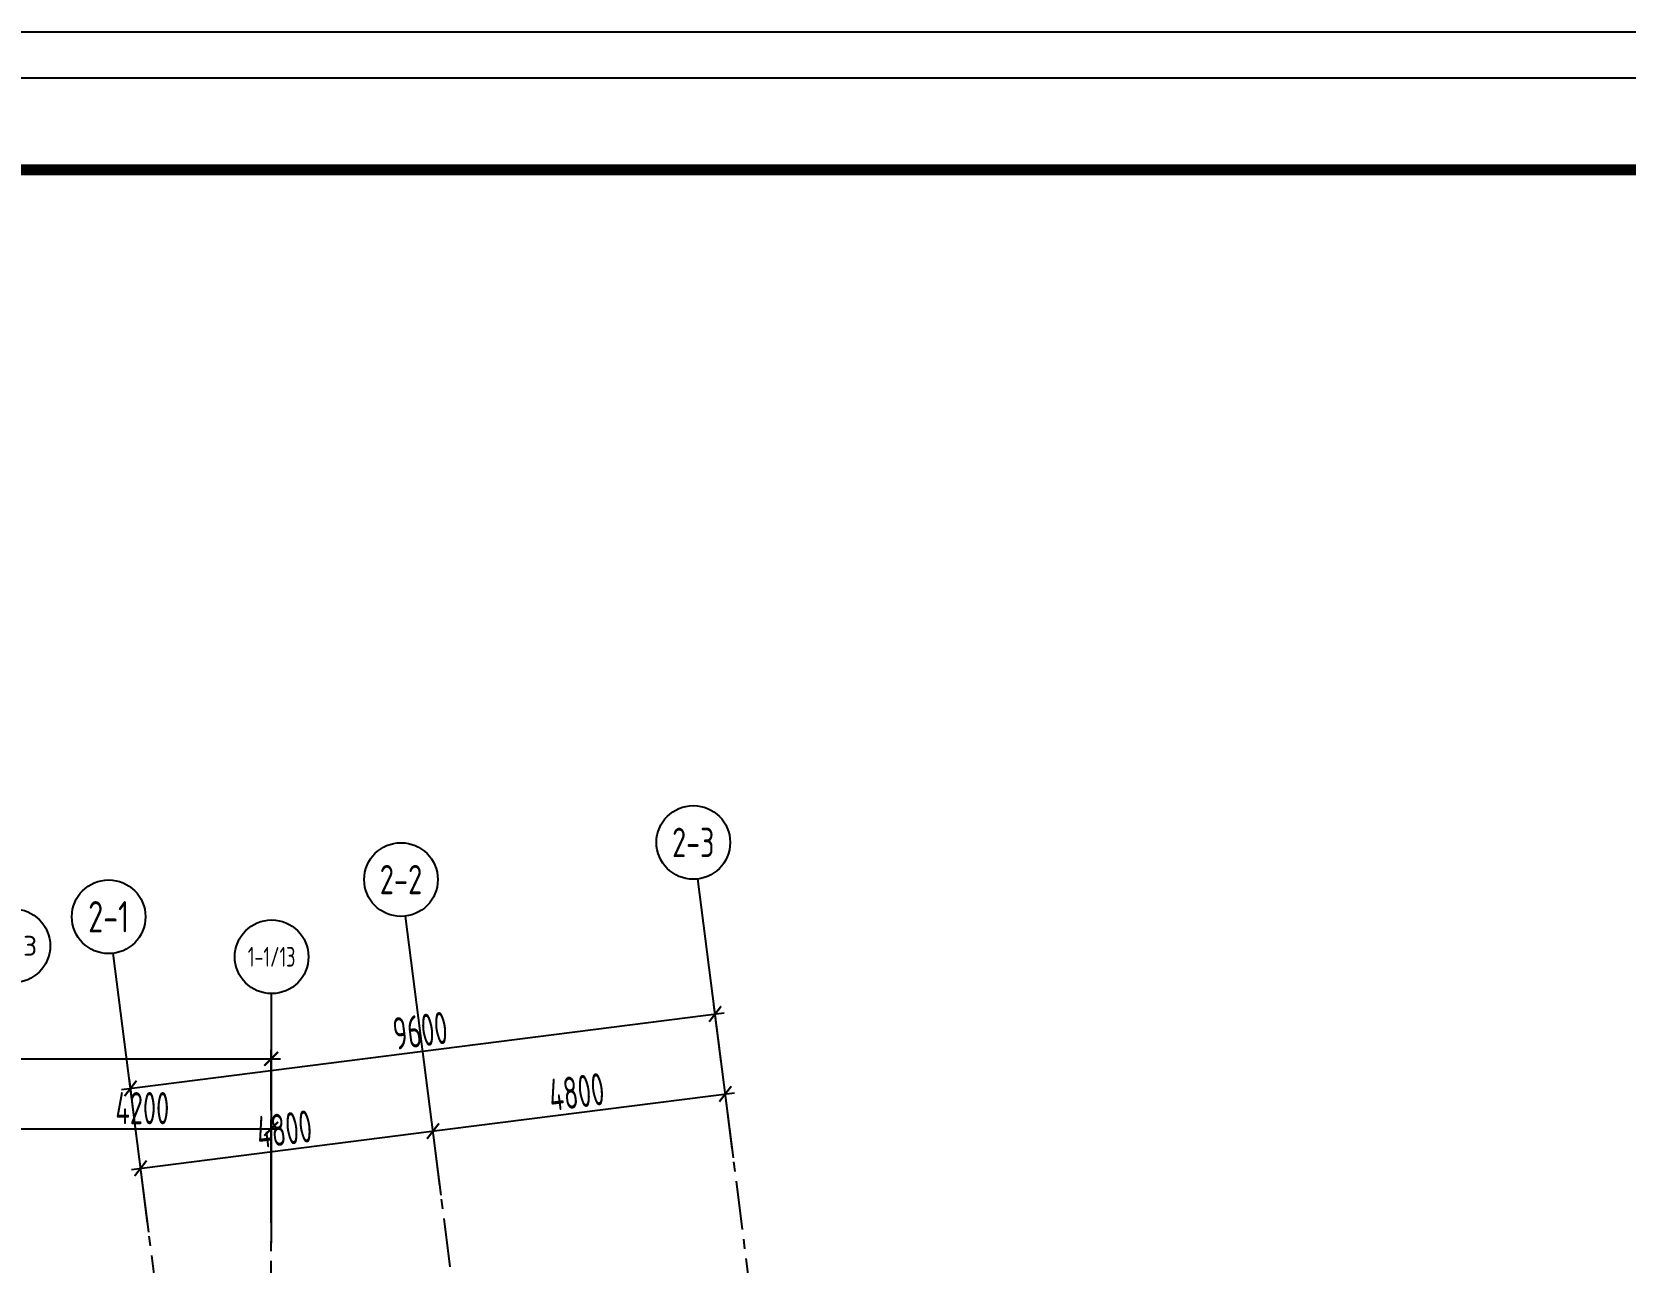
# Model space of a CAD drawing. Header units: millimetres. Extents: x -1048436 to -185795, y -983427 to 400387.
# Drawn here: x -698312 to -672358, y -274806 to -254760 of the extents above; entities that cross this region are included whole.
import ezdxf
from ezdxf.enums import TextEntityAlignment as Align

# ---------------------------------------------------------------- set-up
doc = ezdxf.new("R2010")
doc.units = ezdxf.units.MM
doc.header["$LTSCALE"] = 500
doc.linetypes.add('一层轴网$0$CENTER', pattern=[50.8, 31.75, -6.35, 6.35, -6.35])
for name, color, linetype in [('AXIS_TEXT', 7, 'Continuous'), ('C-SHET-TTLB', 11, 'Continuous'), ('一层轴网$0$建-文字', 4, 'Continuous'), ('一层轴网$0$建-符号', 150, 'Continuous'), ('一层轴网$0$建-轴线', 1, '一层轴网$0$CENTER')]:
    doc.layers.add(name, color=color, linetype=linetype)
doc.styles.add('COMPLEX', font='COMPLEX')
doc.styles.add('ECADI', font='hzs.shx', dxfattribs={"width": 0.7, "bigfont": 'hztxt.shx'})
doc.styles.add('一层轴网$0$XD2008', font='xd-hzs.shx', dxfattribs={"width": 0.7, "bigfont": 'xd-hztxt.shx'})
doc.styles.add('一层轴网$0$XD2008_T3', font='xd-hzs.shx', dxfattribs={"width": 0.7, "bigfont": 'xd-hztxt.shx'})
doc.dimstyles.new('一层轴网$0$XD100&&150', dxfattribs={"dimtxt": 525, "dimasz": 225, "dimexe": 150, "dimexo": 150, "dimgap": 75, "dimtad": 1, "dimdec": 0, "dimdsep": 46, "dimtxsty": '一层轴网$0$XD2008_T3', "dimblk": '一层轴网$0$_ARCHTICK', "dimcen": 2.5, "dimdle": 150, "dimclrt": 7, "dimaunit": 1, "dimadec": 0, "dimazin": 0, "dimtfac": 1, "dimtdec": 0, "dimtix": 1, "dimtmove": 0, "dimatfit": 3, "dimfxl": 1, "dimtolj": 1, "dimtzin": 0, "dimarcsym": 0})

# ---------------------------------------------------------------- blocks, each defined once
blk = doc.blocks.new('_AXISO')
blk.add_circle((0, 0), 0.5)
at = {"layer": 'AXIS_TEXT', "style": 'COMPLEX', "width": 1.041667}
blk.add_attdef('A', text='', height=0.56, dxfattribs=at).set_placement((-0.25, -0.28), (0.25, -0.28), align=Align.FIT)
blk = doc.blocks.new('一层轴网$0$_ARCHTICK')
at = {"color": 0, "linetype": 'ByBlock', "const_width": 0.15}
blk.add_lwpolyline([(-0.5, -0.5), (0.5, 0.5)], dxfattribs=at)
blk = doc.blocks.new('*D2929')
at = {"layer": 'Defpoints', "color": 0, "transparency": 16777216}
for p in [(58950, 83960), (54750, 82276), (58950, 82276)]:
    blk.add_point(p, dxfattribs=at)
at = {"layer": '一层轴网$0$建-符号', "color": 0, "lineweight": -2, "transparency": 16777216}
for p, q in [((54750, 82426), (54750, 84110)), ((58950, 82426), (58950, 84110)), ((54600, 83960), (59100, 83960))]:
    blk.add_line(p, q, dxfattribs=at)
at = {"layer": '一层轴网$0$建-符号', "color": 0, "lineweight": -2, "transparency": 16777216, "xscale": 225, "yscale": 225, "zscale": 225, "rotation": 180}
blk.add_blockref('一层轴网$0$_ARCHTICK', (54750, 83960), dxfattribs=at)
at = {"layer": '一层轴网$0$建-符号', "color": 0, "lineweight": -2, "transparency": 16777216, "xscale": 225, "yscale": 225, "zscale": 225}
blk.add_blockref('一层轴网$0$_ARCHTICK', (58950, 83960), dxfattribs=at)
at = {"layer": '一层轴网$0$建-符号', "color": 7, "transparency": 16777216, "insert": (56850, 84297), "char_height": 525, "attachment_point": 5, "style": '一层轴网$0$XD2008_T3'}
blk.add_mtext('\\A1;4200', dxfattribs=at)
blk = doc.blocks.new('*D2930')
at = {"layer": 'Defpoints', "color": 0, "transparency": 16777216}
for p in [(58950, 85100), (-150, 84110), (58950, 84110)]:
    blk.add_point(p, dxfattribs=at)
at = {"layer": '一层轴网$0$建-符号', "color": 0, "lineweight": -2, "transparency": 16777216}
for p, q in [((-150, 84260), (-150, 85250)), ((58950, 84260), (58950, 85250)), ((-300, 85100), (59100, 85100))]:
    blk.add_line(p, q, dxfattribs=at)
at = {"layer": '一层轴网$0$建-符号', "color": 0, "lineweight": -2, "transparency": 16777216, "xscale": 225, "yscale": 225, "zscale": 225, "rotation": 180}
blk.add_blockref('一层轴网$0$_ARCHTICK', (-150, 85100), dxfattribs=at)
at = {"layer": '一层轴网$0$建-符号', "color": 0, "lineweight": -2, "transparency": 16777216, "xscale": 225, "yscale": 225, "zscale": 225}
blk.add_blockref('一层轴网$0$_ARCHTICK', (58950, 85100), dxfattribs=at)
at = {"layer": '一层轴网$0$建-符号', "color": 7, "transparency": 16777216, "insert": (29400, 85437.5), "char_height": 525, "attachment_point": 5, "style": '一层轴网$0$XD2008_T3'}
blk.add_mtext('\\A1;59100', dxfattribs=at)
blk = doc.blocks.new('*D2936')
at = {"layer": 'Defpoints', "color": 0, "transparency": 16777216}
for p in [(61585, 83923), (61717, 82882), (56956, 82276)]:
    blk.add_point(p, dxfattribs=at)
at = {"layer": '一层轴网$0$建-符号', "color": 0, "lineweight": -2, "transparency": 16777216}
for p, q in [((56674, 83299), (61734, 83942)), ((61698, 83031), (61566, 84072)), ((56937, 82425), (56804, 83467))]:
    blk.add_line(p, q, dxfattribs=at)
at = {"layer": '一层轴网$0$建-符号', "color": 0, "lineweight": -2, "transparency": 16777216, "xscale": 225, "yscale": 225, "zscale": 225}
for p, rotation in [((61585, 83923), 7.247526239159579), ((56823, 83318), 187.2475262391596)]:
    blk.add_blockref('一层轴网$0$_ARCHTICK', p, dxfattribs=dict(at, rotation=rotation))
at = {"layer": '一层轴网$0$建-符号', "color": 7, "transparency": 16777216, "insert": (59161, 83955), "char_height": 525, "attachment_point": 5, "rotation": 7.2475, "style": '一层轴网$0$XD2008_T3'}
blk.add_mtext('\\A1;4800', dxfattribs=at)
blk = doc.blocks.new('*D2937')
at = {"layer": 'Defpoints', "color": 0, "transparency": 16777216}
for p in [(66347, 84529), (66479, 83488), (61717, 82882)]:
    blk.add_point(p, dxfattribs=at)
at = {"layer": '一层轴网$0$建-符号', "color": 0, "lineweight": -2, "transparency": 16777216}
for p, q in [((66460, 83636), (66328, 84678)), ((61436, 83904), (66495, 84548)), ((61698, 83031), (61566, 84072))]:
    blk.add_line(p, q, dxfattribs=at)
at = {"layer": '一层轴网$0$建-符号', "color": 0, "lineweight": -2, "transparency": 16777216, "xscale": 225, "yscale": 225, "zscale": 225}
for p, rotation in [((66347, 84529), 7.247526239159527), ((61585, 83923), 187.2475262391595)]:
    blk.add_blockref('一层轴网$0$_ARCHTICK', p, dxfattribs=dict(at, rotation=rotation))
at = {"layer": '一层轴网$0$建-符号', "color": 7, "transparency": 16777216, "insert": (63923, 84561), "char_height": 525, "attachment_point": 5, "rotation": 7.2475, "style": '一层轴网$0$XD2008_T3'}
blk.add_mtext('\\A1;4800', dxfattribs=at)
blk = doc.blocks.new('*D2938')
at = {"layer": 'Defpoints', "color": 0, "transparency": 16777216}
for p in [(66181, 85831), (66299, 84901), (56776, 83690)]:
    blk.add_point(p, dxfattribs=at)
at = {"layer": '一层轴网$0$建-符号', "color": 0, "lineweight": -2, "transparency": 16777216}
for p, q in [((66280, 85050), (66162, 85979)), ((56509, 84601), (66330, 85850)), ((56757, 83839), (56639, 84768))]:
    blk.add_line(p, q, dxfattribs=at)
at = {"layer": '一层轴网$0$建-符号', "color": 0, "lineweight": -2, "transparency": 16777216, "xscale": 225, "yscale": 225, "zscale": 225}
for p, rotation in [((66181, 85831), 7.24752623915954), ((56658, 84619), 187.2475262391595)]:
    blk.add_blockref('一层轴网$0$_ARCHTICK', p, dxfattribs=dict(at, rotation=rotation))
at = {"layer": '一层轴网$0$建-符号', "color": 7, "transparency": 16777216, "insert": (61377, 85560), "char_height": 525, "attachment_point": 5, "rotation": 7.2475, "style": '一层轴网$0$XD2008_T3'}
blk.add_mtext('\\A1;9600', dxfattribs=at)
blk = doc.blocks.new('集团图框A0')
at = {"layer": 'C-SHET-TTLB'}
for points in [[(1015.73, -1212.37), (1015.73, -2063.37), (-183.27, -2063.37), (-183.27, -1212.37)], [(1010.73, -1217.37), (1010.73, -2058.37), (-178.27, -2058.37), (-178.27, -1217.37)]]:
    blk.add_lwpolyline(points, close=True, dxfattribs=at)
at = {"layer": 'C-SHET-TTLB', "const_width": 1.2}
blk.add_lwpolyline([(-159.87, -1227.37), (1000.73, -1227.37), (1000.73, -2048.37), (-159.87, -2048.37)], close=True, dxfattribs=at)
at = {"color": 2, "style": 'ECADI', "width": 0.7}
for tag, p in [('序号1', (929.61, -1745.73)), ('记要1', (957.8, -1745.75)), ('日期1', (993.15, -1745.56)), ('序号2', (929.61, -1751.61)), ('记要2', (957.8, -1751.63)), ('日期2', (993.15, -1751.44)), ('序号3', (929.61, -1757.47)), ('记要3', (957.8, -1757.49)), ('日期3', (993.15, -1757.31)), ('日期4', (993.15, -1763.19)), ('序号4', (929.61, -1763.36)), ('记要4', (957.8, -1763.38)), ('合作设计单位', (962.41, -1906.6)), ('审定人', (961.73, -1925.59)), ('审核人', (961.73, -1935.07)), ('设计总负责人', (961.73, -1944.83)), ('专业负责人', (961.73, -1955.56)), ('校对人', (961.73, -1965.81)), ('设计人', (961.73, -1975.68)), ('建设单位上', (964.26, -1983.78)), ('建设单位中', (964.26, -1987.74)), ('建设单位下', (964.26, -1991.58)), ('项目名称上', (964.24, -1996.15)), ('项目名称中', (964.24, -2000.23)), ('项目名称下', (964.24, -2004.18)), ('子项', (963.47, -2010.78)), ('图名上', (964.36, -2017.44)), ('图名中', (964.36, -2021.34)), ('图名下', (964.36, -2025.46)), ('工程编号', (946.99, -2031.42)), ('阶段', (983.81, -2031.45)), ('比例', (945.85, -2038.04)), ('专业', (983.61, -2037.82)), ('日期', (945.99, -2044.58)), ('图别、图号', (985.93, -2044.68))]:
    blk.add_attdef(tag, text='', height=3.5, dxfattribs=at).set_placement(p, align=Align.MIDDLE)
blk = doc.blocks.new('A0')
blk.add_blockref('集团图框A0', (-1070456.26, -656962.74))
blk = doc.blocks.new('一层轴网')
at = {"layer": '一层轴网$0$建-符号'}
for p, q in [((66478.9, 83487.5), (65901, 88031.8)), ((61717.3, 82882), (61139.4, 87426.2)), ((56955.6, 82276.4), (56377.7, 86820.7)), ((58956.8, 82096.8), (58956.8, 86163.2))]:
    blk.add_line(p, q, dxfattribs=at)
at = {"layer": '一层轴网$0$建-轴线', "ltscale": 0.05}
for p, q in [((74638.3, 19327.2), (66478.9, 83487.5)), ((69876.7, 18721.7), (61717.3, 82882)), ((65115, 18116.1), (56955.6, 82276.4)), ((58950, 55616.6), (58950, 82276.4))]:
    blk.add_line(p, q, dxfattribs=at)
at = {"layer": '一层轴网$0$建-符号'}
ref = blk.add_blockref('_AXISO', (65825.3, 88627), dxfattribs=dict(at, xscale=1200, yscale=1200, zscale=1200))
ref.add_attrib('A', '2-3', dxfattribs={"layer": '一层轴网$0$建-文字', "height": 480.12, "style": '一层轴网$0$XD2008', "width": 0.888701}).set_placement((65480.7, 88386.9), (66170, 88386.9), align=Align.FIT)
ref = blk.add_blockref('_AXISO', (61063.7, 88021.4), dxfattribs=dict(at, xscale=1200, yscale=1200, zscale=1200))
ref.add_attrib('A', '2-2', dxfattribs={"layer": '一层轴网$0$建-文字', "height": 476.38, "style": '一层轴网$0$XD2008', "width": 0.899042}).set_placement((60717.8, 87783.2), (61409.6, 87783.2), align=Align.FIT)
ref = blk.add_blockref('_AXISO', (56302, 87415.9), dxfattribs=dict(at, xscale=1200, yscale=1200, zscale=1200))
ref.add_attrib('A', '2-1', dxfattribs={"layer": '一层轴网$0$建-文字', "height": 511.3, "style": '一层轴网$0$XD2008', "width": 0.880251}).set_placement((55968.8, 87160.2), (56635.3, 87160.2), align=Align.FIT)
ref = blk.add_blockref('_AXISO', (54750, 86942.8), dxfattribs=dict(at, xscale=1200, yscale=1200, zscale=1200))
ref.add_attrib('A', '1-13', dxfattribs={"layer": '一层轴网$0$建-文字', "height": 323.08, "style": '一层轴网$0$XD2008', "width": 0.78}).set_placement((54362.3, 86781.2), (55137.7, 86781.2), align=Align.FIT)
ref = blk.add_blockref('_AXISO', (58956.8, 86763.2), dxfattribs=dict(at, xscale=1200, yscale=1200, zscale=1200))
ref.add_attrib('A', '1-1/13', dxfattribs={"layer": '一层轴网$0$建-文字', "height": 322.36, "style": '一层轴网$0$XD2008', "width": 0.521354}).set_placement((58569, 86602), (59344.7, 86602), align=Align.FIT)
for p1, p2, distance, picture, middle in [((56775.9, 83689.8), (66299.2, 84900.9), 937.2, '*D2938', (61376.7, 85559.8)), ((-150, 84110), (58950, 84110), 990, '*D2930', (29400, 85437.5)), ((61717.3, 82882), (66478.9, 83487.5), 1049.7, '*D2937', (63923.1, 84560.9)), ((54750, 82276.4), (58950, 82276.4), 1683.6, '*D2929', (56850, 84297.5)), ((56955.6, 82276.4), (61717.3, 82882), 1049.7, '*D2936', (59161.5, 83955.4))]:
    dim = blk.add_aligned_dim(p1=p1, p2=p2, distance=distance, dimstyle='一层轴网$0$XD100&&150', dxfattribs=at)
    dim.commit()
    dim.dimension.update_dxf_attribs({"geometry": picture, "text_midpoint": middle})

msp = doc.modelspace()

# ---------------------------------------------------------------- block references
at = {"xscale": 150, "yscale": 150, "zscale": 150}
msp.add_blockref('A0', (159799713.8, 98471506.5), dxfattribs=at)
msp.add_blockref('一层轴网', (-753362.7, -356594))

doc.saveas('drawing.dxf')
